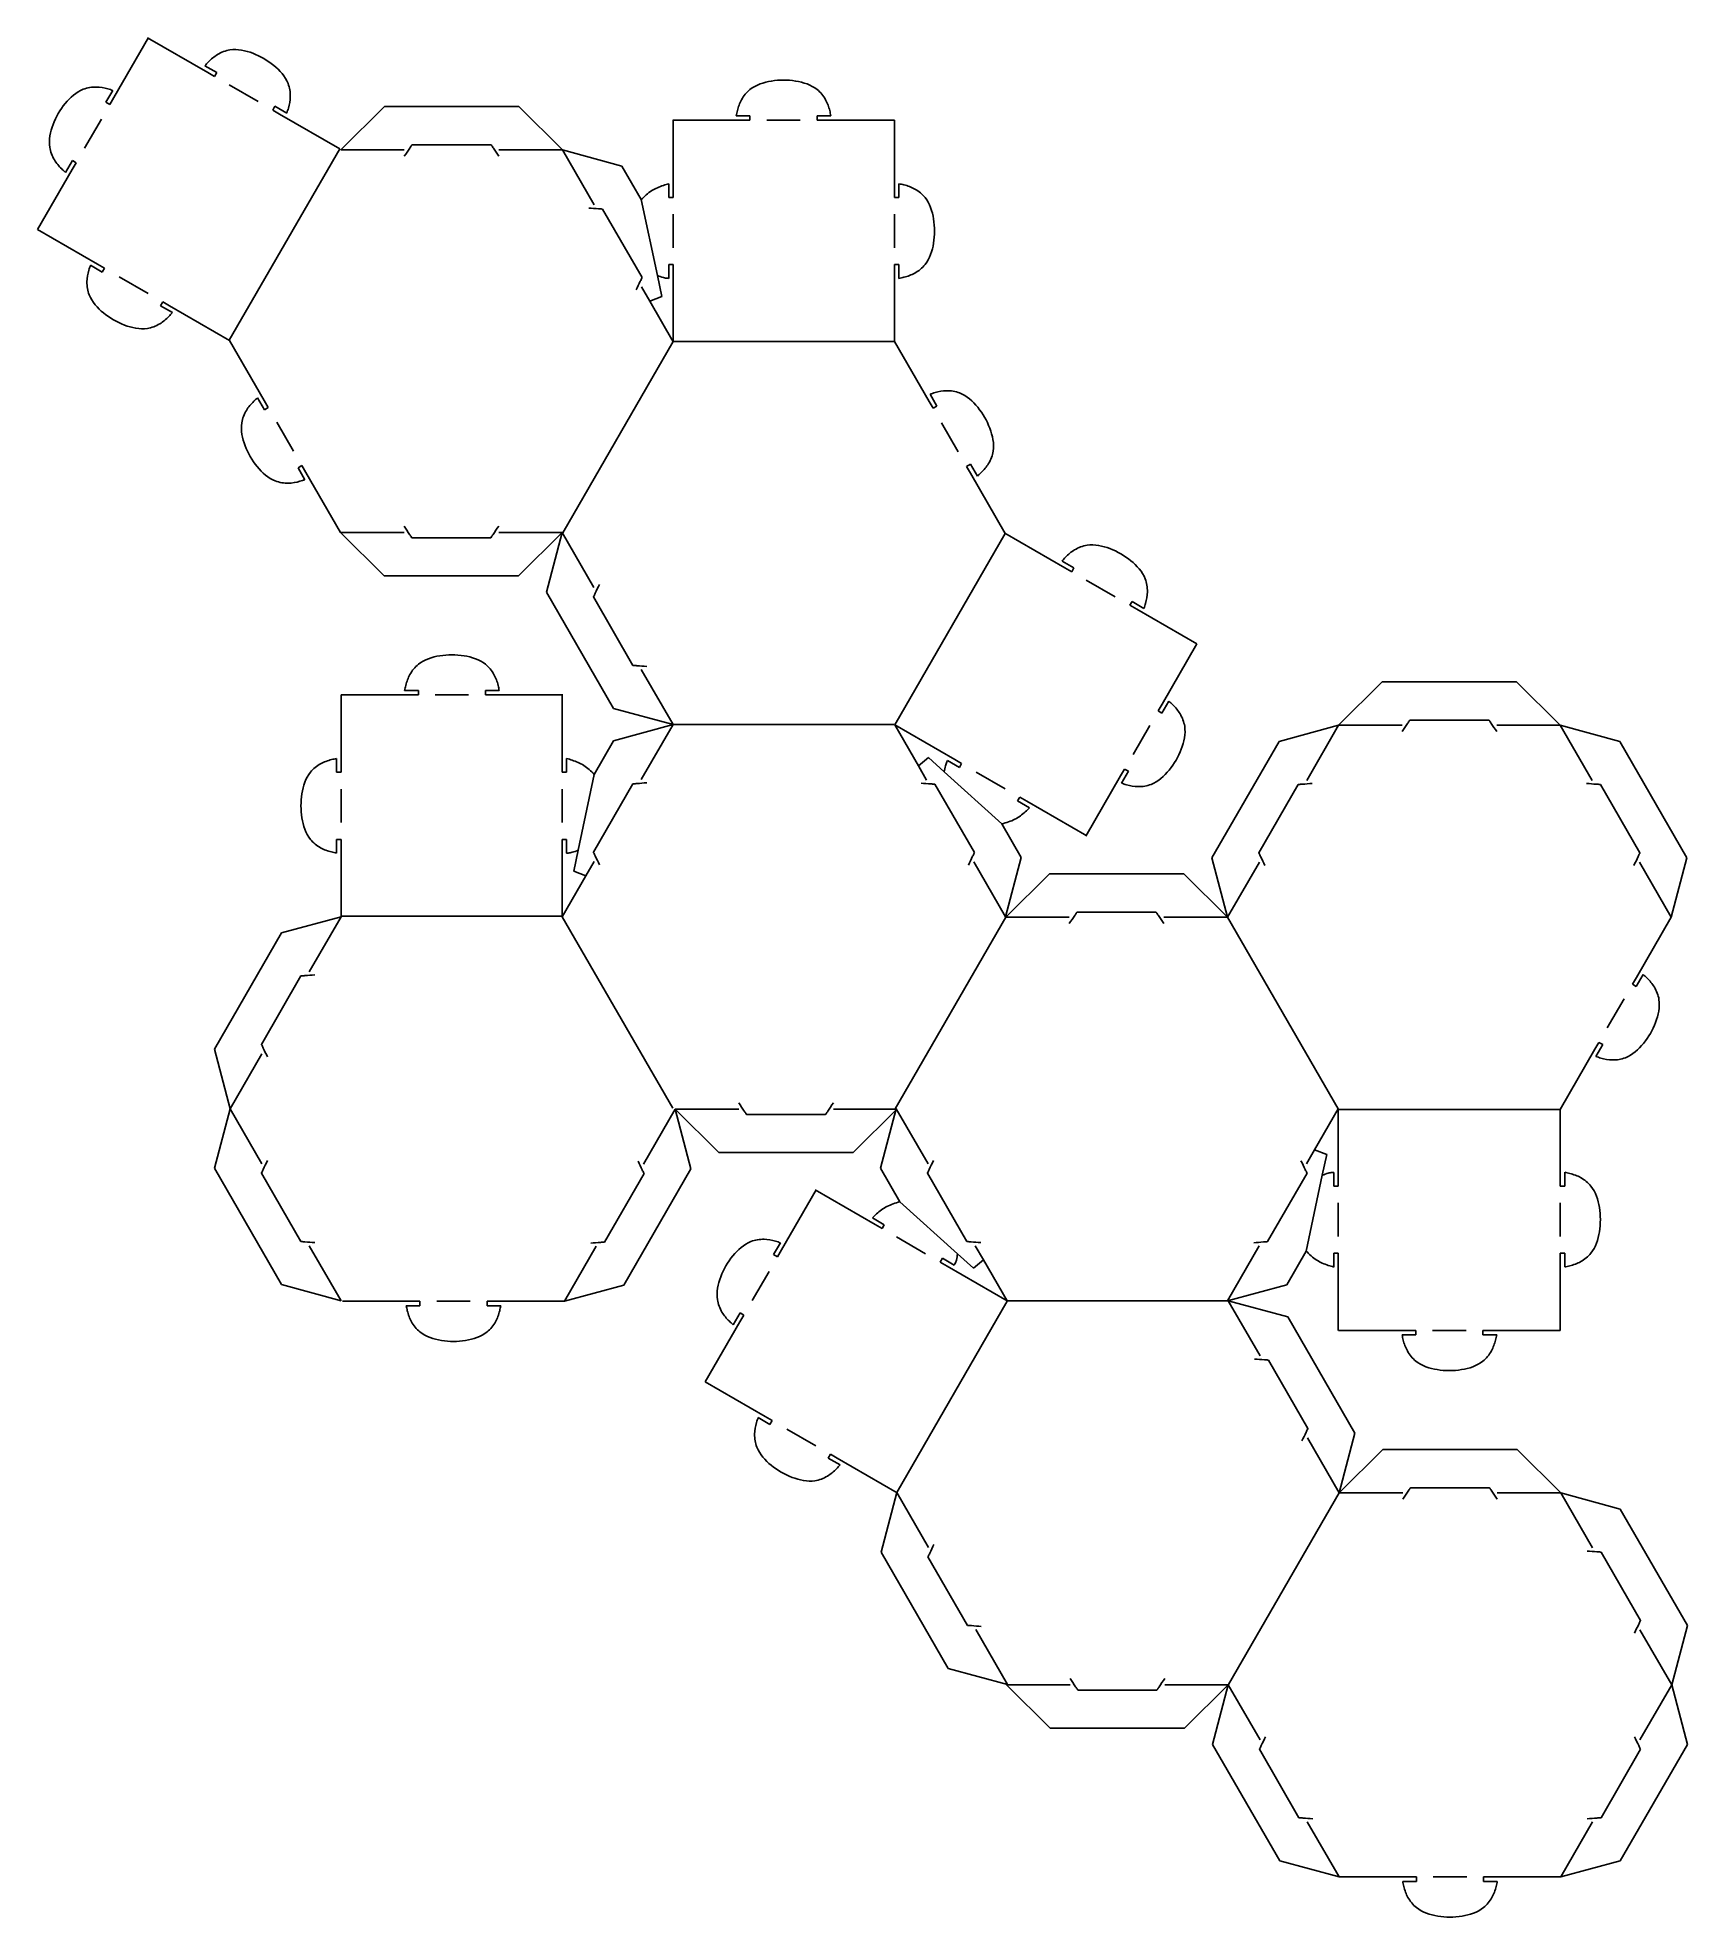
# Model space of a CAD drawing. Extents: x 0 to 189, y 78 to 292.
import ezdxf

# ---------------------------------------------------------------- set-up
doc = ezdxf.new("R2010")
doc.units = 0
doc.layers.get('0').update_dxf_attribs({"linetype": 'CONTINUOUS'})

msp = doc.modelspace()

# ---------------------------------------------------------------- linework, layer by layer
at = {"color": 5}
for p, q in [((9.016657, 285.626681), (12.974226, 292.481015)), ((12.881525, 292.456241), (19.735859, 288.498672)), ((19.417533, 289.266029), (20.773587, 288.48311)), ((20.520773, 288.045222), (19.735883, 288.498705)), ((20.773587, 288.48311), (20.520773, 288.045222)), ((8.126033, 285.094177), (8.908959, 286.450244)), ((9.016662, 285.626682), (8.563668, 284.841509)), ((8.563668, 284.841509), (8.126033, 285.094177)), ((27.157571, 284.213802), (27.41024, 284.651437)), ((27.942744, 283.760808), (27.157571, 284.213802)), ((27.41024, 284.651437), (28.766307, 283.868512)), ((27.942743, 283.760813), (34.797077, 279.803244)), ((39.904458, 284.617784), (34.9146, 279.667474)), ((55.230663, 284.617784), (39.904458, 284.617784)), ((60.220524, 279.667474), (55.230663, 284.617784)), ((81.626877, 283.563022), (80.061026, 283.563022)), ((81.626877, 283.057685), (81.626877, 283.563022)), ((90.85606, 283.563022), (89.290223, 283.563022)), ((89.290223, 283.563022), (89.290223, 283.057393)), ((80.720404, 283.057971), (72.805592, 283.057783)), ((72.873441, 283.057825), (72.87363, 275.143013)), ((80.720398, 283.057967), (81.626877, 283.057685)), ((89.290223, 283.057393), (90.196698, 283.057675)), ((98.111513, 283.057823), (90.196701, 283.057635)), ((98.111699, 275.143008), (98.11151, 283.05782)), ((43.062167, 280.259192), (52.076361, 280.259192)), ((60.220521, 279.667474), (67.002547, 277.821284)), ((0.32123, 270.565463), (4.278798, 277.419797)), ((3.511441, 277.10147), (4.29436, 278.457525)), ((4.732248, 278.204711), (4.278765, 277.41982)), ((4.29436, 278.457525), (4.732248, 278.204711)), ((67.002547, 277.821284), (69.207702, 273.987677)), ((72.368241, 275.802374), (72.368241, 274.236537)), ((72.87387, 274.236537), (72.873588, 275.143013)), ((98.111697, 275.143012), (98.111414, 274.236535)), ((98.61675, 274.236534), (98.61675, 275.802386)), ((69.312144, 265.103761), (64.805046, 272.910282)), ((69.207702, 273.987677), (71.052405, 265.335361)), ((72.368241, 274.236537), (72.87387, 274.236537)), ((98.111414, 274.236535), (98.61675, 274.236534)), ((7.175564, 266.607898), (0.32123, 270.565466)), ((7.708067, 265.717273), (6.352, 266.500199)), ((7.175562, 266.607901), (7.960735, 266.154909)), ((7.960735, 266.154909), (7.708067, 265.717273)), ((72.873588, 266.57319), (72.368249, 266.57319)), ((72.368249, 266.57319), (72.368249, 265.00734)), ((72.873306, 265.666715), (72.873588, 266.57319)), ((98.61675, 266.573188), (98.111121, 266.57319)), ((98.111121, 266.57319), (98.111403, 265.666712)), ((98.61675, 265.007351), (98.61675, 266.573188)), ((71.052405, 265.335361), (71.561562, 262.94723)), ((72.873348, 265.666712), (72.873537, 257.751903)), ((98.111553, 257.751897), (98.111364, 265.66671)), ((14.344719, 261.885601), (14.597533, 262.323488)), ((15.700774, 261.102682), (14.344719, 261.885601)), ((14.597533, 262.323488), (15.382424, 261.870005)), ((22.236782, 257.912471), (15.382447, 261.870039)), ((71.561562, 262.94723), (70.179204, 262.418148)), ((72.873483, 257.751903), (70.179204, 262.418148)), ((22.236781, 257.912468), (26.19435, 251.058134)), ((102.069082, 250.965415), (98.111513, 257.819749)), ((25.426993, 251.376461), (26.209912, 250.020406)), ((26.6478, 250.27322), (26.194317, 251.058111)), ((102.959707, 250.43291), (102.17678, 251.788979)), ((26.209912, 250.020406), (26.6478, 250.27322)), ((102.069079, 250.965415), (102.522071, 250.180242)), ((102.522071, 250.180242), (102.959707, 250.43291)), ((30.479221, 243.636423), (30.041585, 243.383755)), ((30.041585, 243.383755), (30.824511, 242.027686)), ((30.932213, 242.85125), (30.479221, 243.636423)), ((30.93221, 242.85125), (34.889779, 235.996916)), ((106.791379, 243.79626), (106.353491, 243.543445)), ((106.353491, 243.543445), (106.806975, 242.758554)), ((107.574297, 242.440205), (106.791379, 243.79626)), ((110.764509, 235.904197), (106.806941, 242.758531)), ((39.879637, 231.046606), (34.889779, 235.996916)), ((60.195703, 235.996916), (55.205842, 231.046606)), ((60.195703, 235.996916), (58.403538, 229.200415)), ((43.037345, 235.405198), (52.05154, 235.405198)), ((110.70577, 235.938157), (117.560104, 231.980589)), ((117.241777, 232.747946), (118.597832, 231.965027)), ((118.345018, 231.52714), (117.560127, 231.980623)), ((118.597832, 231.965027), (118.345018, 231.52714)), ((55.205842, 231.046606), (39.879637, 231.046606)), ((58.403538, 229.200415), (66.066639, 215.927535)), ((68.262438, 220.841487), (63.755341, 228.648007)), ((124.981815, 227.695719), (125.234483, 228.133355)), ((125.766988, 227.242727), (124.981815, 227.695719)), ((125.234483, 228.133355), (126.590552, 227.350429)), ((125.766988, 227.24273), (132.621322, 223.285161)), ((132.621319, 223.285161), (128.663751, 216.430827)), ((153.784139, 218.963247), (148.794281, 214.012937)), ((169.110344, 218.963247), (153.784139, 218.963247)), ((174.100205, 214.012937), (169.110344, 218.963247)), ((34.957484, 209.556879), (34.957673, 217.471691)), ((34.95767, 217.471697), (42.872482, 217.471508)), ((42.213124, 217.976894), (43.77896, 217.976894)), ((43.77896, 217.471265), (42.872485, 217.471547)), ((43.77896, 217.976894), (43.77896, 217.471265)), ((51.442307, 217.471559), (51.442307, 217.976894)), ((51.442307, 217.976894), (53.008157, 217.976894)), ((52.348785, 217.471841), (51.442307, 217.471559)), ((52.348779, 217.471844), (60.263591, 217.471655)), ((60.195742, 217.471697), (60.195553, 209.556885)), ((129.431107, 216.749154), (128.648189, 215.393099)), ((66.066639, 215.927535), (72.848662, 214.081344)), ((128.210302, 215.645914), (128.663785, 216.430805)), ((128.648189, 215.393099), (128.210302, 215.645914)), ((156.941847, 214.604655), (165.956042, 214.604655)), ((72.848662, 214.081344), (66.066636, 212.235154)), ((104.999807, 210.089816), (98.145473, 214.047385)), ((98.145473, 214.047385), (100.83942, 209.380947)), ((142.012255, 212.166746), (148.794278, 214.012937)), ((180.882228, 212.166746), (174.100205, 214.012937)), ((66.066636, 212.235154), (63.861482, 208.401549)), ((101.988801, 210.313565), (100.839422, 209.38095)), ((103.802403, 208.678556), (101.988801, 210.313565)), ((134.349154, 198.893863), (142.012255, 212.166746)), ((188.545329, 198.893863), (180.882228, 212.166746)), ((34.452433, 208.650407), (34.452433, 210.216257)), ((34.957769, 208.650407), (34.452433, 208.650407)), ((34.957487, 209.556885), (34.957769, 208.650407)), ((60.19526, 208.65041), (60.195542, 209.556885)), ((60.700889, 208.65041), (60.19526, 208.65041)), ((60.700889, 210.216246), (60.700889, 208.65041)), ((63.861482, 208.401549), (62.016778, 199.749234)), ((110.373177, 202.754838), (103.802403, 208.678556)), ((105.532315, 209.199188), (104.176246, 209.982115)), ((104.99981, 210.089816), (105.78498, 209.636824)), ((105.78498, 209.636824), (105.532315, 209.199188)), ((123.925892, 208.223944), (119.968323, 201.36961)), ((123.925889, 208.223944), (124.378881, 209.009117)), ((124.816517, 208.756449), (124.03359, 207.40038)), ((124.378881, 209.009117), (124.816517, 208.756449)), ((63.75704, 199.517634), (68.264137, 207.324154)), ((102.7317, 207.287245), (107.238797, 199.480724)), ((144.208054, 207.252794), (139.700957, 199.446274)), ((178.686429, 207.252794), (183.193526, 199.446274)), ((112.168965, 205.367516), (112.42178, 205.805404)), ((113.525021, 204.584598), (112.168965, 205.367516)), ((112.42178, 205.805404), (113.206671, 205.35192)), ((120.061025, 201.394389), (113.206691, 205.351957)), ((112.5906, 198.928314), (110.373177, 202.754838)), ((34.452433, 199.421224), (34.452433, 200.98706)), ((34.452433, 200.98706), (34.958062, 200.98706)), ((34.957631, 192.16577), (34.95782, 200.080582)), ((34.958062, 200.98706), (34.95778, 200.080585)), ((60.195824, 200.080585), (60.195542, 200.987063)), ((60.195542, 200.987063), (60.70088, 200.987063)), ((60.195835, 200.080585), (60.195646, 192.165773)), ((60.70088, 200.987063), (60.70088, 199.421212)), ((62.016778, 199.749234), (61.507621, 197.361103)), ((61.507621, 197.361103), (62.889979, 196.832018)), ((110.798435, 192.131813), (112.5906, 198.928314)), ((136.141319, 192.097362), (134.349154, 198.893863)), ((186.753164, 192.097362), (188.545329, 198.893863)), ((60.1957, 192.165773), (62.889979, 196.832018)), ((115.796751, 197.047661), (110.806893, 192.097351)), ((131.122956, 197.047661), (115.796751, 197.047661)), ((136.112817, 192.097351), (131.122956, 197.047661)), ((28.175607, 190.319579), (34.957631, 192.16577)), ((118.95446, 192.689069), (127.968654, 192.689069)), ((186.753164, 192.097362), (182.795596, 185.243028)), ((20.512506, 177.046697), (28.175607, 190.319579)), ((30.371407, 185.405628), (25.864309, 177.599107)), ((182.342147, 184.458115), (182.79563, 185.243006)), ((183.562952, 185.561355), (182.780034, 184.2053)), ((182.780034, 184.2053), (182.342147, 184.458115)), ((22.30467, 170.250196), (20.512506, 177.046697)), ((178.057737, 177.036144), (174.100168, 170.18181)), ((178.057734, 177.036144), (178.510726, 177.821318)), ((178.948362, 177.56865), (178.165435, 176.21258)), ((178.510726, 177.821318), (178.948362, 177.56865)), ((22.30467, 170.250198), (20.512506, 163.453698)), ((73.09577, 170.190912), (74.887935, 163.394411)), ((73.09577, 170.190909), (78.085631, 165.240599)), ((90.254128, 169.599191), (81.239933, 169.599191)), ((93.411836, 165.240599), (98.401694, 170.190909)), ((98.318142, 170.249662), (96.525977, 163.453161)), ((148.760355, 170.240549), (146.066075, 165.574304)), ((148.76022, 162.325737), (148.760409, 170.240549)), ((174.100211, 170.249662), (174.100022, 162.33485)), ((78.085631, 165.240599), (93.411836, 165.240599)), ((147.448434, 165.045219), (146.066075, 165.574304)), ((20.512506, 163.453698), (28.175607, 150.180815)), ((74.887935, 163.394411), (67.224834, 150.121528)), ((96.525977, 163.453161), (98.7434, 159.626637)), ((146.939277, 162.657089), (147.448434, 165.045219)), ((30.371407, 155.094766), (25.864309, 162.901287)), ((65.029035, 155.03548), (69.536132, 162.842001)), ((85.215496, 154.13275), (89.173064, 160.987084)), ((89.055552, 160.987087), (95.909886, 157.029518)), ((106.384877, 155.09423), (101.87778, 162.900751)), ((145.199015, 162.888689), (140.691918, 155.082168)), ((145.094573, 154.004773), (146.939277, 162.657089)), ((148.255121, 161.419259), (148.255121, 162.98511)), ((148.760459, 161.419259), (148.255121, 161.419259)), ((148.760177, 162.325737), (148.760459, 161.419259)), ((174.099779, 161.428372), (174.100061, 162.334847)), ((174.605408, 161.428372), (174.099779, 161.428372)), ((174.605408, 162.994209), (174.605408, 161.428372)), ((98.7434, 159.626637), (105.314174, 153.70292)), ((95.591557, 157.796878), (96.947612, 157.013959)), ((96.694797, 156.576072), (95.909906, 157.029555)), ((96.947612, 157.013959), (96.694797, 156.576072)), ((84.32487, 153.600244), (85.107797, 154.956314)), ((84.762507, 153.347577), (84.32487, 153.600244)), ((85.215499, 154.13275), (84.762507, 153.347577)), ((103.331597, 152.744651), (103.584262, 153.182287)), ((104.116767, 152.291659), (103.331597, 152.744651)), ((103.584262, 153.182287), (104.940331, 152.399361)), ((105.314174, 153.70292), (107.127777, 152.06791)), ((107.127777, 152.06791), (108.277155, 153.000525)), ((110.971104, 148.334091), (108.277158, 153.000528)), ((142.889419, 150.171168), (145.094573, 154.004773)), ((148.255112, 152.190076), (148.255112, 153.755913)), ((148.255112, 153.755913), (148.760742, 153.755913)), ((148.760313, 144.934625), (148.760502, 152.849437)), ((148.760742, 153.755913), (148.760459, 152.849437)), ((174.100355, 152.858548), (174.100072, 153.765026)), ((174.100072, 153.765026), (174.605408, 153.765026)), ((174.100357, 152.858553), (174.100168, 144.943741)), ((174.605408, 153.765026), (174.605408, 152.199175)), ((28.175607, 150.180815), (34.957631, 148.334624)), ((104.11677, 152.291659), (110.971104, 148.334091)), ((136.107393, 148.324978), (142.889419, 150.171168)), ((43.051699, 148.275191), (35.136887, 148.27538)), ((43.051693, 148.275194), (43.958171, 148.275476)), ((43.958171, 148.275476), (43.958171, 147.77014)), ((51.621518, 147.77014), (51.621518, 148.275769)), ((51.621518, 148.275769), (52.527993, 148.275487)), ((60.442808, 148.275338), (52.527996, 148.275527)), ((67.224834, 150.121528), (60.442811, 148.275338)), ((142.991202, 146.4879), (136.209179, 148.334091)), ((43.958171, 147.77014), (42.392321, 147.77014)), ((53.187354, 147.77014), (51.621518, 147.77014)), ((76.520068, 139.071532), (80.477637, 145.925866)), ((79.71028, 145.607539), (80.493198, 146.963594)), ((80.931086, 146.71078), (80.477603, 145.925888)), ((80.493198, 146.963594), (80.931086, 146.71078)), ((150.654303, 133.215017), (142.991202, 146.4879)), ((156.709059, 144.943591), (148.794247, 144.943781)), ((157.615532, 144.438541), (156.049681, 144.438541)), ((156.709054, 144.943594), (157.615532, 144.943876)), ((157.615532, 144.943876), (157.615532, 144.438541)), ((165.278878, 144.438541), (165.278878, 144.94417)), ((165.278878, 144.94417), (166.185353, 144.943888)), ((166.844715, 144.438541), (165.278878, 144.438541)), ((174.100168, 144.943738), (166.185356, 144.943927)), ((140.795403, 141.573948), (145.302501, 133.767428)), ((83.374402, 135.113966), (76.520068, 139.071535)), ((83.906908, 134.223341), (82.550838, 135.006268)), ((83.374402, 135.113969), (84.159575, 134.660977)), ((84.159575, 134.660977), (83.906908, 134.223341)), ((148.862138, 126.418516), (150.654303, 133.215017)), ((153.851997, 131.368827), (148.862138, 126.418516)), ((169.178201, 131.368827), (153.851997, 131.368827)), ((174.168062, 126.418516), (169.178201, 131.368827)), ((90.543558, 130.391669), (90.796372, 130.829557)), ((91.899613, 129.608751), (90.543558, 130.391669)), ((90.796372, 130.829557), (91.581264, 130.376073)), ((98.43562, 126.418539), (91.581286, 130.376107)), ((157.009705, 127.010235), (166.0239, 127.010235)), ((98.376881, 126.452493), (96.584716, 119.655992)), ((180.950085, 124.572326), (174.168062, 126.418516)), ((188.613186, 111.299443), (180.950085, 124.572326)), ((96.584716, 119.655992), (104.247817, 106.383109)), ((106.443616, 111.297061), (101.936519, 119.103582)), ((178.754286, 119.658374), (183.261384, 111.851853)), ((186.821022, 104.502942), (188.613186, 111.299443)), ((104.247817, 106.383109), (111.02984, 104.536919)), ((115.893111, 99.552671), (110.903252, 104.502981)), ((119.050819, 103.911263), (128.065014, 103.911263)), ((136.209176, 104.502981), (131.219315, 99.552671)), ((136.209176, 104.502984), (134.417012, 97.706483)), ((186.821022, 104.502945), (188.613186, 97.706444)), ((131.219315, 99.552671), (115.893111, 99.552671)), ((134.417012, 97.706483), (142.080113, 84.4336)), ((144.275912, 89.347552), (139.768814, 97.154073)), ((178.754286, 89.347513), (183.261384, 97.154033)), ((188.613186, 97.706444), (180.950085, 84.433561)), ((142.080113, 84.4336), (148.862136, 82.58741)), ((180.950085, 84.433561), (174.168062, 82.58737)), ((156.776951, 82.587224), (148.862138, 82.587413)), ((157.683423, 82.082173), (156.117572, 82.082173)), ((156.776945, 82.587226), (157.683423, 82.587509)), ((157.683423, 82.587509), (157.683423, 82.082173)), ((165.346769, 82.082173), (165.346769, 82.587802)), ((165.346769, 82.587802), (166.253245, 82.58752)), ((166.912606, 82.082173), (165.346769, 82.082173)), ((174.16806, 82.58737), (166.253247, 82.587559))]:
    msp.add_line(p, q, dxfattribs=at)
at = {"color": 1}
for p, q in [((25.492225, 285.175172), (22.186037, 287.083784)), ((7.602298, 283.176163), (5.693686, 279.869974)), ((83.549792, 283.057583), (87.367341, 283.057395)), ((22.17804, 257.94643), (34.797077, 279.803243)), ((34.9146, 279.667474), (42.175543, 279.667286)), ((52.970577, 279.667285), (60.220524, 279.667473)), ((63.845333, 273.388743), (60.220521, 279.667474)), ((72.873672, 268.496103), (72.873862, 272.313653)), ((98.111313, 272.313618), (98.111124, 268.496069)), ((9.626081, 265.193539), (12.93227, 263.284926)), ((70.179204, 262.418146), (69.24285, 264.039969)), ((72.873438, 257.819749), (60.254402, 235.962936)), ((98.111513, 257.819749), (72.873438, 257.819749)), ((29.517851, 245.301769), (27.609238, 248.607957)), ((103.483441, 248.514897), (105.392053, 245.208709)), ((34.889779, 235.996916), (42.150721, 235.997102)), ((52.945755, 235.997105), (60.195703, 235.996916)), ((63.820839, 229.718375), (60.195703, 235.996916)), ((110.764509, 235.904197), (98.145473, 214.047385)), ((123.316469, 228.657089), (120.010281, 230.565702)), ((72.848662, 214.081344), (69.218356, 220.3696)), ((49.519391, 217.471457), (45.701842, 217.471268)), ((69.22385, 207.802614), (72.848662, 214.081344)), ((98.086734, 214.081344), (72.848662, 214.081344)), ((125.340251, 210.674462), (127.248864, 213.98065)), ((148.794278, 214.012937), (145.163972, 207.724681)), ((148.794281, 214.012937), (156.055224, 214.012747)), ((166.850258, 214.012747), (174.100205, 214.012934)), ((174.100205, 214.012937), (177.730511, 207.724681)), ((100.83942, 209.38095), (101.775782, 207.759132)), ((107.45032, 208.675451), (110.756508, 206.766839)), ((34.95787, 206.727491), (34.95806, 202.909942)), ((60.195511, 202.909973), (60.195322, 206.727522)), ((62.889979, 196.832018), (63.826334, 198.453839)), ((107.173299, 198.410357), (110.798435, 192.131813)), ((139.766455, 198.375906), (136.141319, 192.097362)), ((183.128028, 198.375906), (186.753164, 192.097362)), ((34.957631, 192.16577), (31.327324, 185.877515)), ((34.95767, 192.233622), (60.195745, 192.233622)), ((72.814736, 170.30896), (60.1957, 192.165773)), ((110.806893, 192.097351), (98.187857, 170.240538)), ((110.806893, 192.097351), (118.067836, 192.097162)), ((128.86287, 192.097162), (136.112817, 192.097348)), ((148.760355, 170.240549), (136.141319, 192.097362)), ((179.472096, 179.486663), (181.380709, 182.792851)), ((25.929807, 176.52874), (22.304671, 170.250196)), ((25.929807, 163.971654), (22.304671, 170.250198)), ((69.470634, 163.912368), (73.09577, 170.190912)), ((80.345717, 170.191098), (73.09577, 170.190912)), ((98.401694, 170.190909), (91.140751, 170.191098)), ((101.943278, 163.971118), (98.318142, 170.249662)), ((174.100168, 170.18181), (148.862096, 170.18181)), ((146.066075, 165.574304), (145.129721, 163.952483)), ((148.760544, 159.496349), (148.760733, 155.6788)), ((174.099971, 155.687941), (174.099782, 159.50549)), ((34.957631, 148.334624), (31.327324, 154.62288)), ((60.442811, 148.275338), (64.073117, 154.563593)), ((101.666257, 153.706024), (98.360069, 155.614637)), ((108.277158, 153.000525), (107.340795, 154.622343)), ((139.732204, 154.603708), (136.107393, 148.324978)), ((83.801136, 151.682231), (81.892524, 148.376043)), ((45.881087, 148.275578), (49.698636, 148.275767)), ((98.376881, 126.452493), (110.995914, 148.309312)), ((136.209176, 148.334091), (110.971104, 148.334091)), ((136.209179, 148.334091), (139.839486, 142.045835)), ((159.538447, 144.943978), (163.355996, 144.944167)), ((85.824921, 133.699607), (89.131109, 131.790994)), ((145.237002, 132.69706), (148.862138, 126.418516)), ((102.002017, 120.173949), (98.376881, 126.452493)), ((148.862138, 126.418516), (136.243102, 104.561703)), ((148.862138, 126.418516), (156.123081, 126.418327)), ((166.918115, 126.418327), (174.168062, 126.418513)), ((174.168062, 126.418516), (177.798369, 120.130261)), ((111.02984, 104.536919), (107.399534, 110.825174)), ((183.195886, 110.781486), (186.821022, 104.502942)), ((110.903252, 104.502981), (118.164195, 104.503171)), ((128.959229, 104.503171), (136.209176, 104.502984)), ((139.834312, 98.22444), (136.209176, 104.502984)), ((183.195886, 98.224401), (186.821022, 104.502945)), ((148.862136, 82.58741), (145.231829, 88.875665)), ((174.168062, 82.58737), (177.798369, 88.875626)), ((159.606338, 82.58761), (163.423888, 82.587799))]:
    msp.add_line(p, q, dxfattribs=at)
at = {"color": 5}
for points, knots in [([(28.766307, 283.868512), (28.829381, 284.056201), (29.033904, 284.664803), (29.240491, 285.80405), (28.946765, 287.667128), (27.303096, 289.459174), (24.993747, 290.792638), (22.619752, 291.319699), (20.859029, 290.642992), (19.974491, 289.895326), (19.548801, 289.414347), (19.417533, 289.266029)], [0, 0, 0, 0, 0.594052, 1.926273, 3.438881, 6.074692, 8.833683, 11.469465, 12.982641, 14.315439, 14.90967, 14.90967, 14.90967, 14.90967]), ([(80.061026, 283.563022), (80.100247, 283.757103), (80.227425, 284.38643), (80.618138, 285.47634), (81.804052, 286.94295), (84.123533, 287.673073), (86.790222, 287.673212), (89.109692, 286.942663), (90.296169, 285.476256), (90.688368, 284.386489), (90.816537, 283.757104), (90.85606, 283.563022)], [0, 0, 0, 0, 0.594052, 1.926273, 3.438881, 6.074692, 8.833683, 11.469466, 12.982642, 14.315439, 14.90967, 14.90967, 14.90967, 14.90967]), ([(8.908959, 286.450244), (8.721269, 286.513318), (8.112667, 286.717841), (6.97342, 286.924429), (5.110342, 286.630702), (3.318296, 284.987034), (1.984832, 282.677684), (1.457771, 280.30369), (2.134478, 278.542967), (2.882144, 277.658429), (3.363123, 277.232739), (3.511441, 277.10147)], [0, 0, 0, 0, 0.594052, 1.926273, 3.438881, 6.074692, 8.833683, 11.469465, 12.982641, 14.315438, 14.90967, 14.90967, 14.90967, 14.90967]), ([(42.175543, 278.949938), (42.383516, 279.257047), (42.668112, 279.677301), (42.963653, 280.113719), (43.051221, 280.243028), (43.062167, 280.259192)], [0, 0, 0, 0, 1.112709, 1.522654, 1.581217, 1.581217, 1.581217, 1.581217]), ([(52.076361, 280.259192), (52.087401, 280.243028), (52.175719, 280.113719), (52.47379, 279.677301), (52.760823, 279.257047), (52.970577, 278.949938)], [0, 0, 0, 0, 0.058722, 0.469774, 1.585487, 1.585487, 1.585487, 1.585487]), ([(69.207702, 273.987677), (69.590149, 274.360933), (70.322765, 275.075942), (71.487173, 275.542634), (72.159753, 275.740912), (72.368241, 275.802374)], [0, 0, 0, 0, 1.587953, 3.041886, 3.695047, 3.695047, 3.695047, 3.695047]), ([(98.61675, 275.802386), (98.810831, 275.763165), (99.440157, 275.635986), (100.530068, 275.245273), (101.996676, 274.059358), (102.726802, 271.739877), (102.72694, 269.073189), (101.99639, 266.753719), (100.529984, 265.567242), (99.440217, 265.175042), (98.810832, 265.046874), (98.61675, 265.007351)], [0, 0, 0, 0, 0.594052, 1.926273, 3.438881, 6.074691, 8.833683, 11.469466, 12.982641, 14.315438, 14.90967, 14.90967, 14.90967, 14.90967]), ([(64.805046, 272.910282), (64.785528, 272.911761), (64.629385, 272.923592), (64.1024, 272.963521), (63.594932, 273.001971), (63.224091, 273.030069)], [0, 0, 0, 0, 0.058722, 0.469774, 1.585487, 1.585487, 1.585487, 1.585487]), ([(6.352, 266.500199), (6.288927, 266.31251), (6.084403, 265.703907), (5.877815, 264.56466), (6.171543, 262.701582), (7.81521, 260.909535), (10.12456, 259.576071), (12.498555, 259.049009), (14.259278, 259.725717), (15.143816, 260.473384), (15.569505, 260.954364), (15.700774, 261.102682)], [0, 0, 0, 0, 0.594052, 1.926274, 3.438883, 6.074693, 8.833685, 11.469467, 12.982643, 14.315441, 14.909673, 14.909673, 14.909673, 14.909673]), ([(68.621608, 263.681296), (68.783586, 264.014961), (69.005239, 264.471554), (69.235418, 264.945709), (69.303619, 265.0862), (69.312144, 265.103761)], [0, 0, 0, 0, 1.112708, 1.522653, 1.581217, 1.581217, 1.581217, 1.581217]), ([(72.368249, 265.00734), (72.312446, 265.009349), (72.1011, 265.016959), (71.651404, 265.102741), (71.279279, 265.24726), (71.052411, 265.335367)], [0, 0, 0, 0, 0.167467, 0.634249, 1.363296, 1.363296, 1.363296, 1.363296]), ([(30.824511, 242.027686), (30.636822, 241.964612), (30.02822, 241.760089), (28.888972, 241.553503), (27.025894, 241.847232), (25.233848, 243.490897), (23.900383, 245.800247), (23.373323, 248.174241), (24.050029, 249.934964), (24.797696, 250.819503), (25.278675, 251.245192), (25.426993, 251.376461)], [0, 0, 0, 0, 0.594052, 1.926274, 3.438882, 6.074692, 8.833682, 11.469464, 12.982641, 14.315438, 14.90967, 14.90967, 14.90967, 14.90967]), ([(102.17678, 251.788979), (102.36447, 251.852053), (102.973072, 252.056576), (104.11232, 252.263162), (105.975398, 251.969434), (107.767445, 250.325768), (109.100909, 248.016418), (109.62797, 245.642424), (108.951263, 243.881701), (108.203596, 242.997163), (107.722616, 242.571473), (107.574297, 242.440205)], [0, 0, 0, 0, 0.594052, 1.926274, 3.438882, 6.074693, 8.833683, 11.469465, 12.982642, 14.31544, 14.909672, 14.909672, 14.909672, 14.909672]), ([(42.150721, 236.714452), (42.358695, 236.407343), (42.64329, 235.987088), (42.938831, 235.55067), (43.026399, 235.421361), (43.037345, 235.405198)], [0, 0, 0, 0, 1.112709, 1.522654, 1.581217, 1.581217, 1.581217, 1.581217]), ([(52.05154, 235.405198), (52.06258, 235.421361), (52.150897, 235.55067), (52.448969, 235.987088), (52.736001, 236.407343), (52.945755, 236.714452)], [0, 0, 0, 0, 0.058722, 0.469774, 1.585487, 1.585487, 1.585487, 1.585487]), ([(126.590552, 227.350429), (126.653626, 227.538118), (126.858148, 228.146721), (127.064735, 229.285968), (126.771006, 231.149046), (125.127341, 232.941093), (122.817991, 234.274557), (120.443997, 234.801618), (118.683273, 234.124911), (117.798735, 233.377244), (117.373046, 232.896264), (117.241777, 232.747946)], [0, 0, 0, 0, 0.594052, 1.926274, 3.438882, 6.074693, 8.833683, 11.469465, 12.982642, 14.31544, 14.909672, 14.909672, 14.909672, 14.909672]), ([(63.755341, 228.648007), (63.763819, 228.66565), (63.831645, 228.80679), (64.060558, 229.283137), (64.280993, 229.741841), (64.44208, 230.077048)], [0, 0, 0, 0, 0.058722, 0.469774, 1.585487, 1.585487, 1.585487, 1.585487]), ([(53.008157, 217.976894), (52.968936, 218.170975), (52.841758, 218.800301), (52.451045, 219.890212), (51.265131, 221.356821), (48.94565, 222.086946), (46.278961, 222.087084), (43.959492, 221.356534), (42.773014, 219.890128), (42.380815, 218.800361), (42.252646, 218.170976), (42.213124, 217.976894)], [0, 0, 0, 0, 0.594052, 1.926273, 3.43888, 6.074691, 8.833683, 11.469466, 12.982641, 14.315438, 14.90967, 14.90967, 14.90967, 14.90967]), ([(69.839597, 220.728273), (69.469646, 220.754829), (68.963398, 220.79117), (68.437678, 220.828907), (68.281909, 220.840089), (68.262438, 220.841487)], [0, 0, 0, 0, 1.112709, 1.522654, 1.581218, 1.581218, 1.581218, 1.581218]), ([(124.03359, 207.40038), (124.22128, 207.337306), (124.829882, 207.132783), (125.96913, 206.926197), (127.832208, 207.219925), (129.624255, 208.863591), (130.957719, 211.172941), (131.48478, 213.546935), (130.808073, 215.307658), (130.060406, 216.192196), (129.579426, 216.617886), (129.431107, 216.749154)], [0, 0, 0, 0, 0.594052, 1.926274, 3.438882, 6.074693, 8.833683, 11.469465, 12.982642, 14.31544, 14.909672, 14.909672, 14.909672, 14.909672]), ([(156.055224, 213.295401), (156.263197, 213.60251), (156.547792, 214.022764), (156.843334, 214.459182), (156.930901, 214.588491), (156.941847, 214.604655)], [0, 0, 0, 0, 1.112709, 1.522654, 1.581217, 1.581217, 1.581217, 1.581217]), ([(165.956042, 214.604655), (165.967082, 214.588491), (166.055399, 214.459182), (166.353471, 214.022764), (166.640503, 213.60251), (166.850258, 213.295401)], [0, 0, 0, 0, 0.058722, 0.469774, 1.585487, 1.585487, 1.585487, 1.585487]), ([(34.452433, 210.216257), (34.258352, 210.177036), (33.629026, 210.049858), (32.539115, 209.659145), (31.072507, 208.473231), (30.342382, 206.15375), (30.342243, 203.487061), (31.072793, 201.167592), (32.5392, 199.981114), (33.628966, 199.588915), (34.258352, 199.460746), (34.452433, 199.421224)], [0, 0, 0, 0, 0.594052, 1.926273, 3.43888, 6.074691, 8.833683, 11.469466, 12.982641, 14.315438, 14.90967, 14.90967, 14.90967, 14.90967]), ([(63.861428, 208.401549), (63.478981, 208.774805), (62.746364, 209.489814), (61.581957, 209.956505), (60.909377, 210.154783), (60.700889, 210.216246)], [0, 0, 0, 0, 1.587953, 3.041886, 3.695047, 3.695047, 3.695047, 3.695047]), ([(104.176246, 209.982115), (104.150085, 209.932782), (104.051006, 209.745944), (103.900451, 209.313606), (103.83954, 208.919079), (103.802406, 208.678553)], [0, 0, 0, 0, 0.167467, 0.63425, 1.363294, 1.363294, 1.363294, 1.363294]), ([(68.264137, 207.324154), (68.283655, 207.325633), (68.439799, 207.337464), (68.966784, 207.377393), (69.474251, 207.415843), (69.845092, 207.443941)], [0, 0, 0, 0, 0.058722, 0.469774, 1.585487, 1.585487, 1.585487, 1.585487]), ([(101.15454, 207.400456), (101.524491, 207.3739), (102.03074, 207.337561), (102.55646, 207.299824), (102.712229, 207.288643), (102.7317, 207.287245)], [0, 0, 0, 0, 1.112709, 1.522654, 1.581217, 1.581217, 1.581217, 1.581217]), ([(145.785213, 207.366005), (145.415263, 207.339449), (144.909014, 207.30311), (144.383294, 207.265373), (144.227525, 207.254192), (144.208054, 207.252794)], [0, 0, 0, 0, 1.112709, 1.522654, 1.581217, 1.581217, 1.581217, 1.581217]), ([(177.10927, 207.366005), (177.479221, 207.339449), (177.985469, 207.30311), (178.511189, 207.265373), (178.666958, 207.254192), (178.686429, 207.252794)], [0, 0, 0, 0, 1.112709, 1.522654, 1.581217, 1.581217, 1.581217, 1.581217]), ([(110.373177, 202.754838), (110.88765, 202.899419), (111.873174, 203.176379), (112.859545, 203.95144), (113.367549, 204.434773), (113.525021, 204.584598)], [0, 0, 0, 0, 1.587954, 3.041887, 3.695048, 3.695048, 3.695048, 3.695048]), ([(60.70088, 199.421212), (60.756684, 199.423224), (60.96803, 199.430842), (61.417722, 199.516628), (61.789849, 199.661136), (62.016719, 199.749236)], [0, 0, 0, 0, 0.167467, 0.634251, 1.363293, 1.363293, 1.363293, 1.363293]), ([(64.447575, 198.095166), (64.285598, 198.428831), (64.063944, 198.885426), (63.833766, 199.359582), (63.765565, 199.500072), (63.75704, 199.517634)], [0, 0, 0, 0, 1.11271, 1.522655, 1.581219, 1.581219, 1.581219, 1.581219]), ([(107.238797, 199.480724), (107.230319, 199.463082), (107.162493, 199.321942), (106.933579, 198.845595), (106.713144, 198.386891), (106.552057, 198.051684)], [0, 0, 0, 0, 0.058722, 0.469774, 1.585487, 1.585487, 1.585487, 1.585487]), ([(139.700957, 199.446274), (139.709435, 199.428631), (139.777261, 199.287491), (140.006174, 198.811144), (140.226609, 198.35244), (140.387697, 198.017233)], [0, 0, 0, 0, 0.058722, 0.469774, 1.585487, 1.585487, 1.585487, 1.585487]), ([(183.193526, 199.446274), (183.185048, 199.428631), (183.117222, 199.287491), (182.888309, 198.811144), (182.667874, 198.35244), (182.506787, 198.017233)], [0, 0, 0, 0, 0.058722, 0.469774, 1.585487, 1.585487, 1.585487, 1.585487]), ([(118.067836, 191.379815), (118.275809, 191.686924), (118.560405, 192.107178), (118.855946, 192.543597), (118.943514, 192.672906), (118.95446, 192.689069)], [0, 0, 0, 0, 1.112709, 1.522654, 1.581217, 1.581217, 1.581217, 1.581217]), ([(127.968654, 192.689069), (127.979694, 192.672906), (128.068012, 192.543597), (128.366083, 192.107178), (128.653116, 191.686924), (128.86287, 191.379815)], [0, 0, 0, 0, 0.058722, 0.469774, 1.585487, 1.585487, 1.585487, 1.585487]), ([(31.948566, 185.518838), (31.578615, 185.492283), (31.072366, 185.455944), (30.546646, 185.418207), (30.390878, 185.407025), (30.371407, 185.405628)], [0, 0, 0, 0, 1.112709, 1.522654, 1.581217, 1.581217, 1.581217, 1.581217]), ([(178.165435, 176.21258), (178.353125, 176.149507), (178.961727, 175.944984), (180.100975, 175.738397), (181.964053, 176.032126), (183.7561, 177.675792), (185.089564, 179.985141), (185.616625, 182.359135), (184.939918, 184.119859), (184.192251, 185.004397), (183.711271, 185.430087), (183.562952, 185.561355)], [0, 0, 0, 0, 0.594052, 1.926274, 3.438882, 6.074693, 8.833683, 11.469465, 12.982642, 14.31544, 14.909672, 14.909672, 14.909672, 14.909672]), ([(25.864309, 177.599107), (25.872787, 177.581465), (25.940613, 177.440325), (26.169526, 176.963978), (26.389961, 176.505273), (26.551048, 176.170066)], [0, 0, 0, 0, 0.058722, 0.469774, 1.585487, 1.585487, 1.585487, 1.585487]), ([(81.239933, 169.599191), (81.228893, 169.615354), (81.140576, 169.744664), (80.842504, 170.181082), (80.555472, 170.601336), (80.345717, 170.908445)], [0, 0, 0, 0, 0.058722, 0.469774, 1.585487, 1.585487, 1.585487, 1.585487]), ([(91.140751, 170.908445), (90.932778, 170.601336), (90.648183, 170.181082), (90.352641, 169.744664), (90.265074, 169.615354), (90.254128, 169.599191)], [0, 0, 0, 0, 1.112709, 1.522654, 1.581217, 1.581217, 1.581217, 1.581217]), ([(25.864309, 162.901287), (25.872787, 162.918929), (25.940613, 163.060069), (26.169526, 163.536416), (26.389961, 163.995121), (26.551048, 164.330328)], [0, 0, 0, 0, 0.058722, 0.469774, 1.585487, 1.585487, 1.585487, 1.585487]), ([(69.536132, 162.842001), (69.527654, 162.859643), (69.459828, 163.000783), (69.230915, 163.47713), (69.01048, 163.935834), (68.849392, 164.271041)], [0, 0, 0, 0, 0.058722, 0.469774, 1.585487, 1.585487, 1.585487, 1.585487]), ([(101.87778, 162.900751), (101.886258, 162.918393), (101.954084, 163.059533), (102.182998, 163.53588), (102.403433, 163.994584), (102.56452, 164.329791)], [0, 0, 0, 0, 0.058722, 0.469774, 1.585487, 1.585487, 1.585487, 1.585487]), ([(144.50848, 164.311156), (144.670457, 163.977491), (144.892111, 163.520896), (145.122289, 163.046741), (145.19049, 162.90625), (145.199015, 162.888689)], [0, 0, 0, 0, 1.11271, 1.522655, 1.581219, 1.581219, 1.581219, 1.581219]), ([(148.255121, 162.98511), (148.199317, 162.983098), (147.987972, 162.97548), (147.538279, 162.889695), (147.166152, 162.745186), (146.939282, 162.657086)], [0, 0, 0, 0, 0.167467, 0.634251, 1.363293, 1.363293, 1.363293, 1.363293]), ([(174.605408, 152.199175), (174.799489, 152.238396), (175.428815, 152.365574), (176.518726, 152.756287), (177.985335, 153.942201), (178.715459, 156.261682), (178.715598, 158.928371), (177.985048, 161.247841), (176.518641, 162.434318), (175.428875, 162.826517), (174.79949, 162.954686), (174.605408, 162.994209)], [0, 0, 0, 0, 0.594052, 1.926273, 3.43888, 6.074691, 8.833683, 11.469466, 12.982641, 14.315438, 14.90967, 14.90967, 14.90967, 14.90967]), ([(98.7434, 159.626637), (98.228928, 159.482056), (97.243403, 159.205096), (96.257032, 158.430035), (95.749029, 157.946702), (95.591557, 157.796878)], [0, 0, 0, 0, 1.587954, 3.041887, 3.695048, 3.695048, 3.695048, 3.695048]), ([(31.948566, 154.981556), (31.578615, 155.008111), (31.072366, 155.044451), (30.546646, 155.082187), (30.390878, 155.093369), (30.371407, 155.094766)], [0, 0, 0, 0, 1.112709, 1.522654, 1.581217, 1.581217, 1.581217, 1.581217]), ([(63.451875, 154.922269), (63.821826, 154.948825), (64.328075, 154.985164), (64.853795, 155.022901), (65.009564, 155.034082), (65.029035, 155.03548)], [0, 0, 0, 0, 1.112709, 1.522654, 1.581217, 1.581217, 1.581217, 1.581217]), ([(85.107797, 154.956314), (84.920107, 155.019387), (84.311505, 155.22391), (83.172257, 155.430497), (81.30918, 155.136768), (79.517132, 153.493103), (78.183668, 151.183753), (77.656607, 148.809759), (78.333314, 147.049035), (79.080982, 146.164497), (79.561962, 145.738807), (79.71028, 145.607539)], [0, 0, 0, 0, 0.594052, 1.926274, 3.438882, 6.074693, 8.833683, 11.469465, 12.982642, 14.31544, 14.909672, 14.909672, 14.909672, 14.909672]), ([(107.962037, 154.98102), (107.592086, 155.007575), (107.085837, 155.043914), (106.560117, 155.081651), (106.404349, 155.092832), (106.384877, 155.09423)], [0, 0, 0, 0, 1.112709, 1.522654, 1.581217, 1.581217, 1.581217, 1.581217]), ([(140.691918, 155.082168), (140.6724, 155.080689), (140.516256, 155.068858), (139.989271, 155.02893), (139.481804, 154.99048), (139.110963, 154.962382)], [0, 0, 0, 0, 0.058722, 0.469774, 1.585487, 1.585487, 1.585487, 1.585487]), ([(104.940331, 152.399361), (104.966492, 152.448693), (105.065571, 152.635531), (105.216127, 153.067869), (105.277037, 153.462396), (105.314171, 153.702923)], [0, 0, 0, 0, 0.167467, 0.63425, 1.363294, 1.363294, 1.363294, 1.363294]), ([(145.094573, 154.004773), (145.477021, 153.631518), (146.209637, 152.916508), (147.374045, 152.449817), (148.046625, 152.251539), (148.255112, 152.190076)], [0, 0, 0, 0, 1.587953, 3.041886, 3.695047, 3.695047, 3.695047, 3.695047]), ([(42.392321, 147.77014), (42.431542, 147.576059), (42.55872, 146.946733), (42.949433, 145.856822), (44.135347, 144.390214), (46.454828, 143.660089), (49.121517, 143.65995), (51.440986, 144.3905), (52.627464, 145.856907), (53.019663, 146.946674), (53.147832, 147.576059), (53.187354, 147.77014)], [0, 0, 0, 0, 0.594052, 1.926273, 3.43888, 6.074691, 8.833683, 11.469466, 12.982641, 14.315438, 14.90967, 14.90967, 14.90967, 14.90967]), ([(156.049681, 144.438541), (156.088902, 144.24446), (156.21608, 143.615134), (156.606793, 142.525223), (157.792707, 141.058614), (160.112188, 140.328489), (162.778877, 140.328351), (165.098347, 141.058901), (166.284824, 142.525307), (166.677023, 143.615074), (166.805192, 144.244459), (166.844715, 144.438541)], [0, 0, 0, 0, 0.594052, 1.926273, 3.43888, 6.074691, 8.833683, 11.469466, 12.982641, 14.315438, 14.90967, 14.90967, 14.90967, 14.90967]), ([(139.218244, 141.687159), (139.588195, 141.660603), (140.094443, 141.624264), (140.620163, 141.586527), (140.775932, 141.575346), (140.795403, 141.573948)], [0, 0, 0, 0, 1.112709, 1.522654, 1.581217, 1.581217, 1.581217, 1.581217]), ([(82.550838, 135.006268), (82.487765, 134.818578), (82.283242, 134.209976), (82.076655, 133.070728), (82.370384, 131.20765), (84.014049, 129.415603), (86.323399, 128.082139), (88.697393, 127.555078), (90.458117, 128.231785), (91.342655, 128.979452), (91.768345, 129.460432), (91.899613, 129.608751)], [0, 0, 0, 0, 0.594052, 1.926274, 3.438882, 6.074693, 8.833683, 11.469465, 12.982642, 14.31544, 14.909672, 14.909672, 14.909672, 14.909672]), ([(145.302501, 133.767428), (145.294022, 133.749785), (145.226196, 133.608645), (144.997283, 133.132299), (144.776848, 132.673594), (144.615761, 132.338387)], [0, 0, 0, 0, 0.058722, 0.469774, 1.585487, 1.585487, 1.585487, 1.585487]), ([(156.123081, 125.70098), (156.331055, 126.008089), (156.61565, 126.428344), (156.911191, 126.864762), (156.998759, 126.994071), (157.009705, 127.010235)], [0, 0, 0, 0, 1.112709, 1.522654, 1.581217, 1.581217, 1.581217, 1.581217]), ([(166.0239, 127.010235), (166.034939, 126.994071), (166.123257, 126.864762), (166.421329, 126.428344), (166.708361, 126.008089), (166.918115, 125.70098)], [0, 0, 0, 0, 0.058722, 0.469774, 1.585487, 1.585487, 1.585487, 1.585487]), ([(101.936519, 119.103582), (101.944997, 119.121224), (102.012823, 119.262364), (102.241737, 119.738711), (102.462172, 120.197415), (102.623259, 120.532622)], [0, 0, 0, 0, 0.058722, 0.469774, 1.585487, 1.585487, 1.585487, 1.585487]), ([(177.177127, 119.771585), (177.547078, 119.745029), (178.053327, 119.70869), (178.579047, 119.670953), (178.734815, 119.659772), (178.754286, 119.658374)], [0, 0, 0, 0, 1.112709, 1.522654, 1.581217, 1.581217, 1.581217, 1.581217]), ([(183.261384, 111.851853), (183.252906, 111.834211), (183.185079, 111.693071), (182.956166, 111.216724), (182.735731, 110.75802), (182.574644, 110.422813)], [0, 0, 0, 0, 0.058722, 0.469774, 1.585487, 1.585487, 1.585487, 1.585487]), ([(108.020776, 111.18385), (107.650825, 111.210406), (107.144576, 111.246745), (106.618856, 111.284482), (106.463087, 111.295663), (106.443616, 111.297061)], [0, 0, 0, 0, 1.112709, 1.522654, 1.581217, 1.581217, 1.581217, 1.581217]), ([(118.164195, 105.220517), (118.372169, 104.913408), (118.656764, 104.493154), (118.952305, 104.056736), (119.039873, 103.927427), (119.050819, 103.911263)], [0, 0, 0, 0, 1.112709, 1.522654, 1.581217, 1.581217, 1.581217, 1.581217]), ([(128.065014, 103.911263), (128.076053, 103.927427), (128.164371, 104.056736), (128.462443, 104.493154), (128.749475, 104.913408), (128.959229, 105.220517)], [0, 0, 0, 0, 0.058722, 0.469774, 1.585487, 1.585487, 1.585487, 1.585487]), ([(139.768814, 97.154073), (139.777293, 97.171715), (139.845119, 97.312855), (140.074032, 97.789202), (140.294467, 98.247906), (140.455554, 98.583114)], [0, 0, 0, 0, 0.058722, 0.469774, 1.585487, 1.585487, 1.585487, 1.585487]), ([(183.261384, 97.154033), (183.252906, 97.171676), (183.185079, 97.312816), (182.956166, 97.789162), (182.735731, 98.247867), (182.574644, 98.583074)], [0, 0, 0, 0, 0.058722, 0.469774, 1.585487, 1.585487, 1.585487, 1.585487]), ([(145.853071, 89.234342), (145.48312, 89.260897), (144.976871, 89.297236), (144.451152, 89.334973), (144.295383, 89.346154), (144.275912, 89.347552)], [0, 0, 0, 0, 1.112709, 1.522654, 1.581217, 1.581217, 1.581217, 1.581217]), ([(177.177127, 89.234302), (177.547078, 89.260858), (178.053327, 89.297197), (178.579047, 89.334934), (178.734815, 89.346115), (178.754286, 89.347513)], [0, 0, 0, 0, 1.112709, 1.522654, 1.581217, 1.581217, 1.581217, 1.581217]), ([(156.117572, 82.082173), (156.156793, 81.888092), (156.283971, 81.258766), (156.674684, 80.168855), (157.860599, 78.702246), (160.18008, 77.972122), (162.846768, 77.971983), (165.166238, 78.702533), (166.352716, 80.16894), (166.744915, 81.258706), (166.873083, 81.888091), (166.912606, 82.082173)], [0, 0, 0, 0, 0.594052, 1.926273, 3.43888, 6.074691, 8.833683, 11.469466, 12.982641, 14.315438, 14.90967, 14.90967, 14.90967, 14.90967])]:
    msp.add_open_spline(points, degree=3, knots=knots, dxfattribs=at)

doc.saveas('drawing.dxf')
